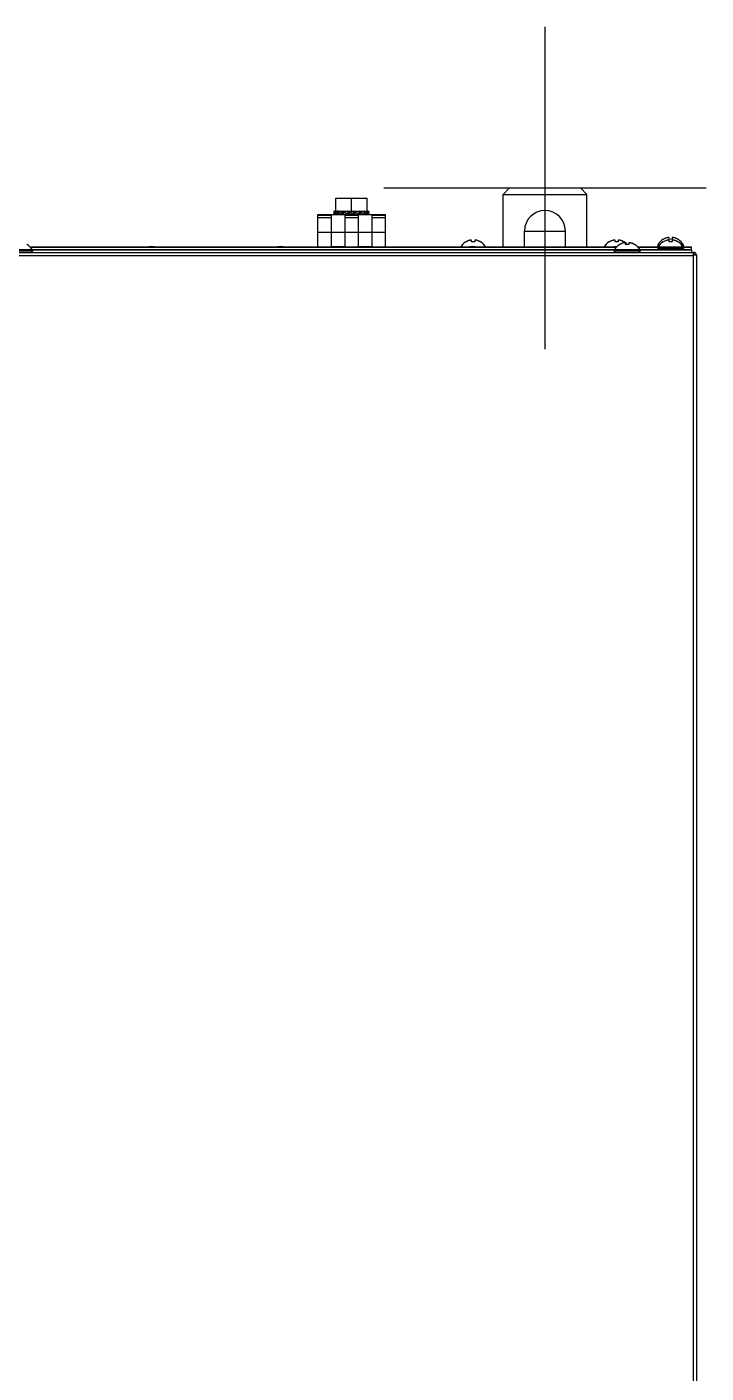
# Model space of a CAD drawing. Header units: millimetres. Extents: x 361 to 5577, y 463 to 3774.
# Drawn here: x 3871.5 to 4082.2, y 880.8 to 1298.7 of the extents above; entities that cross this region are included whole.
import ezdxf

# ---------------------------------------------------------------- set-up
doc = ezdxf.new("R2010")
doc.units = ezdxf.units.MM
doc.header["$LTSCALE"] = 330
doc.layers.get('0').update_dxf_attribs({"linetype": 'CONTINUOUS'})
doc.layers.add('ASSI', color=7, linetype='CONTINUOUS')
doc.layers.add('GEOM', color=7, linetype='CONTINUOUS')

msp = doc.modelspace()

# ---------------------------------------------------------------- linework, layer by layer
at = {"color": 4}
for p, q in [((4032.23, 1298.66), (4032.23, 1198.66)), ((3982.23, 1248.66), (4082.23, 1248.66))]:
    msp.add_line(p, q, dxfattribs=at)
at = {"color": 7, "linetype": 'Continuous'}
for p, q in [((3967.34, 1241.46), (3967.34, 1245.46)), ((3967.34, 1245.46), (3977.13, 1245.46)), ((3972.24, 1241.46), (3972.24, 1245.46)), ((3977.13, 1241.46), (3977.13, 1245.46)), ((4019.23, 1246.66), (4021.23, 1248.66)), ((4019.23, 1230.26), (4019.23, 1246.66)), ((4019.23, 1246.66), (4045.23, 1246.66)), ((4021.23, 1248.66), (4043.23, 1248.66)), ((4045.23, 1246.66), (4043.23, 1248.66)), ((4045.23, 1230.26), (4045.23, 1246.66)), ((3967.07, 1241.45), (3966.83, 1240.93)), ((3966.83, 1240.98), (3966.86, 1241.45)), ((3966.83, 1240.98), (3966.84, 1240.96)), ((3967.1, 1240.98), (3966.86, 1240.46)), ((3967.1, 1240.98), (3967.07, 1241.45)), ((3967.91, 1241.45), (3967.21, 1240.93)), ((3967.29, 1241.42), (3967.29, 1241.45)), ((3968, 1240.98), (3967.29, 1240.46)), ((3967.34, 1241.46), (3977.13, 1241.46)), ((3968, 1240.98), (3967.91, 1241.45)), ((3969.27, 1241.45), (3968.19, 1240.93)), ((3968.3, 1241.35), (3968.32, 1241.45)), ((3969.4, 1240.98), (3968.32, 1240.46)), ((3968.66, 1241.19), (3968.66, 1241.21)), ((3968.66, 1241.21), (3968.72, 1241.21)), ((3968.7, 1241.21), (3968.76, 1241.21)), ((3968.74, 1241.21), (3968.76, 1241.21)), ((3968.87, 1241.26), (3968.77, 1241.29)), ((3969.24, 1241.43), (3969.24, 1241.46)), ((3969.4, 1240.98), (3969.27, 1241.45)), ((3970.99, 1241.45), (3969.66, 1240.93)), ((3971.15, 1240.98), (3969.82, 1240.46)), ((3969.88, 1241.16), (3969.88, 1241.21)), ((3969.88, 1241.21), (3969.96, 1241.21)), ((3969.93, 1241.19), (3969.93, 1241.21)), ((3969.93, 1241.21), (3970.36, 1241.21)), ((3969.97, 1241.21), (3970.36, 1241.21)), ((3971.15, 1240.98), (3970.99, 1241.45)), ((3971.39, 1240.71), (3971.39, 1241.21)), ((3971.39, 1241.21), (3971.48, 1241.21)), ((3971.43, 1240.71), (3971.43, 1241.21)), ((3971.43, 1241.21), (3971.48, 1241.21)), ((3972.86, 1241.45), (3971.45, 1240.93)), ((3971.49, 1241.21), (3971.48, 1241.19)), ((3972.19, 1241.21), (3971.49, 1241.21)), ((3971.49, 1241.21), (3972.19, 1241.21)), ((3973.03, 1240.98), (3971.62, 1240.46)), ((3973.03, 1240.98), (3972.86, 1241.45)), ((3972.99, 1241.07), (3972.99, 1241.21)), ((3972.99, 1241.21), (3973.04, 1241.21)), ((3972.99, 1241.21), (3973.79, 1241.21)), ((3972.99, 1241.09), (3972.99, 1241.21)), ((3973.04, 1240.71), (3973.04, 1241.21)), ((3973.09, 1240.71), (3973.09, 1241.21)), ((3973.79, 1241.21), (3973.09, 1241.21)), ((3974.65, 1241.45), (3973.32, 1240.93)), ((3974.81, 1240.98), (3973.48, 1240.46)), ((3974.81, 1240.98), (3974.65, 1241.45)), ((3975.16, 1241.21), (3974.73, 1241.21)), ((3974.73, 1241.21), (3975.16, 1241.21)), ((3976.15, 1241.45), (3975.07, 1240.93)), ((3976.28, 1240.98), (3975.2, 1240.46)), ((3975.24, 1241.21), (3975.24, 1241.46)), ((3975.24, 1241.43), (3975.6, 1241.26)), ((3976.28, 1240.98), (3976.15, 1241.45)), ((3976.44, 1241.21), (3976.22, 1241.21)), ((3977.18, 1241.45), (3976.47, 1240.93)), ((3976.56, 1241.45), (3976.75, 1241.31)), ((3977.26, 1240.98), (3976.56, 1240.46)), ((3977.26, 1240.98), (3977.18, 1241.45)), ((3977.61, 1241.45), (3977.37, 1240.93)), ((3977.4, 1241.45), (3977.41, 1241.42)), ((3977.64, 1240.98), (3977.4, 1240.46)), ((3977.64, 1240.98), (3977.61, 1241.45)), ((3977.63, 1240.96), (3977.64, 1240.93)), ((3961.74, 1230.26), (3961.74, 1240.46)), ((3961.74, 1240.46), (3982.74, 1240.46)), ((3961.74, 1240.26), (3965.94, 1240.26)), ((3961.74, 1239.46), (3965.94, 1239.46)), ((3965.94, 1240.26), (3965.94, 1230.46)), ((3966.86, 1240.46), (3966.83, 1240.93)), ((3967.06, 1240.49), (3967.07, 1240.46)), ((3967.29, 1240.46), (3967.21, 1240.93)), ((3967.59, 1240.54), (3967.78, 1240.63)), ((3967.72, 1240.6), (3967.91, 1240.46)), ((3967.78, 1240.63), (3968.01, 1240.69)), ((3968.01, 1240.69), (3968.26, 1240.7)), ((3968.32, 1240.46), (3968.19, 1240.93)), ((3968.87, 1240.65), (3969.24, 1240.48)), ((3969.24, 1240.46), (3969.24, 1240.7)), ((3969.74, 1240.71), (3969.31, 1240.71)), ((3969.31, 1240.71), (3969.74, 1240.71)), ((3969.82, 1240.46), (3969.66, 1240.93)), ((3970.14, 1240.26), (3970.14, 1230.46)), ((3970.14, 1240.26), (3974.34, 1240.26)), ((3970.14, 1239.46), (3974.34, 1239.46)), ((3971.39, 1240.71), (3970.68, 1240.71)), ((3970.68, 1240.71), (3971.48, 1240.71)), ((3971.43, 1240.71), (3971.48, 1240.71)), ((3971.62, 1240.46), (3971.45, 1240.93)), ((3971.48, 1240.71), (3971.48, 1240.84)), ((3971.49, 1240.82), (3971.49, 1240.71)), ((3972.99, 1240.71), (3972.28, 1240.71)), ((3972.28, 1240.71), (3972.99, 1240.71)), ((3972.99, 1240.71), (3972.99, 1240.72)), ((3972.99, 1240.71), (3973.04, 1240.71)), ((3972.99, 1240.71), (3973.09, 1240.71)), ((3973.48, 1240.46), (3973.32, 1240.93)), ((3974.11, 1240.71), (3974.5, 1240.71)), ((3974.11, 1240.71), (3974.51, 1240.71)), ((3974.34, 1240.26), (3974.34, 1230.46)), ((3974.51, 1240.71), (3974.59, 1240.71)), ((3974.55, 1240.71), (3974.55, 1240.72)), ((3974.55, 1240.71), (3974.59, 1240.71)), ((3974.59, 1240.71), (3974.59, 1240.75)), ((3975.2, 1240.46), (3975.07, 1240.93)), ((3975.24, 1240.46), (3975.24, 1240.48)), ((3975.6, 1240.65), (3975.63, 1240.65)), ((3975.71, 1240.71), (3975.74, 1240.71)), ((3975.71, 1240.71), (3975.75, 1240.71)), ((3975.75, 1240.71), (3975.81, 1240.71)), ((3975.78, 1240.71), (3975.8, 1240.71)), ((3975.81, 1240.71), (3975.81, 1240.72)), ((3976.15, 1240.46), (3976.18, 1240.56)), ((3976.56, 1240.46), (3976.47, 1240.93)), ((3977.18, 1240.46), (3977.18, 1240.49)), ((3977.4, 1240.46), (3977.37, 1240.93)), ((3977.61, 1240.46), (3977.64, 1240.93)), ((3977.63, 1240.93), (3977.64, 1240.93)), ((3978.54, 1240.26), (3978.54, 1230.46)), ((3978.54, 1240.26), (3982.74, 1240.26)), ((3978.54, 1239.46), (3982.74, 1239.46)), ((3982.74, 1230.26), (3982.74, 1240.46)), ((4068.93, 1232.7), (4068.93, 1232.73)), ((4070.73, 1232.7), (4070.73, 1233.25)), ((4071.73, 1233.25), (4071.73, 1232.7)), ((4073.53, 1232.73), (4073.53, 1232.7)), ((3280.23, 1228.66), (4078.23, 1228.66)), ((3871.53, 1231.13), (3871.53, 1231.1)), ((3965.94, 1230.46), (3970.14, 1230.46)), ((3974.34, 1230.46), (3978.54, 1230.46)), ((4007.68, 1231.9), (4007.68, 1231.93)), ((4009.48, 1231.9), (4009.48, 1232.45)), ((4010.48, 1232.45), (4010.48, 1231.9)), ((4012.28, 1231.93), (4012.28, 1231.9)), ((4052.18, 1231.9), (4052.18, 1231.93)), ((4053.98, 1231.9), (4053.98, 1232.45)), ((4054.98, 1232.45), (4054.98, 1231.9)), ((4055.43, 1231.1), (4055.43, 1231.13)), ((4056.78, 1231.93), (4056.78, 1231.9)), ((4057.23, 1231.1), (4057.23, 1231.65)), ((4058.23, 1231.65), (4058.23, 1231.1)), ((4060.03, 1231.13), (4060.03, 1231.1)), ((4068.93, 1231.9), (4068.93, 1231.93)), ((4070.73, 1231.9), (4070.73, 1232.45)), ((4071.73, 1232.45), (4071.73, 1231.9)), ((4073.53, 1231.93), (4073.53, 1231.9)), ((4078.23, 1228.66), (4078.33, 1228.66)), ((4078.33, 1228.31), (4078.33, 1228.66)), ((4078.33, 1227.76), (4078.33, 1228.31)), ((4079.23, 1227.86), (4078.33, 1227.86)), ((4079.04, 1228.31), (4078.45, 1227.86)), ((4079.23, 1227.86), (4079.23, 560.46))]:
    msp.add_line(p, q, dxfattribs=at)
at = {"color": 9, "linetype": 'Continuous'}
for p, q in [((3961.74, 1234.96), (3982.74, 1234.96)), ((3280.13, 1227.76), (4078.33, 1227.76)), ((4078.33, 560.56), (4078.33, 1227.76))]:
    msp.add_line(p, q, dxfattribs=at)
at = {"color": 7, "linetype": 'Continuous'}
for points in [[(3967.72, 1241.31), (3967.67, 1241.32), (3967.63, 1241.35), (3967.59, 1241.37)], [(3968.77, 1241.29), (3968.57, 1241.36), (3968.43, 1241.42)], [(3974.62, 1241.44), (3974.36, 1241.34), (3974.22, 1241.29), (3974.08, 1241.25), (3973.97, 1241.22), (3973.89, 1241.21), (3973.79, 1241.21)], [(3975.69, 1241.29), (3975.49, 1241.23), (3975.31, 1241.21), (3975.16, 1241.21)], [(3976.04, 1241.42), (3975.9, 1241.36), (3975.69, 1241.29)], [(3976.36, 1241.21), (3976.3, 1241.21), (3976.23, 1241.21)], [(3976.88, 1241.37), (3976.87, 1241.36), (3976.81, 1241.33), (3976.75, 1241.3), (3976.69, 1241.28), (3976.62, 1241.26), (3976.56, 1241.24), (3976.49, 1241.23), (3976.43, 1241.22), (3976.36, 1241.21)], [(3968.43, 1240.49), (3968.62, 1240.57), (3968.84, 1240.65)], [(3968.84, 1240.65), (3969.07, 1240.7), (3969.31, 1240.71)], [(3969.85, 1240.47), (3970.08, 1240.55), (3970.21, 1240.6), (3970.33, 1240.65), (3970.44, 1240.68), (3970.52, 1240.7), (3970.6, 1240.7), (3970.68, 1240.71)], [(3975.63, 1240.65), (3975.85, 1240.57), (3976.04, 1240.49)]]:
    msp.add_lwpolyline(points, dxfattribs=at)
for centre, radius, start, end in [((3966.84, 1240.58), 0.869, 75.3593, 80.4076), ((3967.29, 1240.89), 0.559, 84.9111, 89.9957), ((3967.29, 1240.88), 0.564, 78.7355, 84.9056), ((3968.76, 1240.81), 0.397, 104.1862, 107.1643), ((3968.74, 1240.91), 0.298, 93.2053, 97.6836), ((3968.74, 1240.93), 0.28, 90.0111, 93.1861), ((3970.13, 1240.86), 0.394, 129.6994, 131.4927), ((3970.04, 1240.98), 0.247, 123.4927, 124.5858), ((3977.07, 1239.25), 2.29, 112.7957, 113.1035), ((3976.93, 1239.59), 1.91, 111.2515, 112.8292), ((3977.18, 1240.89), 0.561, 95.0776, 100.27), ((3977.18, 1240.89), 0.56, 90.0023, 95.0762), ((3978.15, 1239.25), 2.3, 113.8224, 114.4845), ((3967.04, 1241.47), 1.01, 280.1777, 284.208), ((3966.55, 1242.14), 1.73, 293.0106, 293.883), ((3966.39, 1242.5), 2.13, 293.883, 294.588), ((3966.93, 1238.75), 2.49, 59.5972, 59.9367), ((3966.58, 1238.15), 3.18, 59.2448, 59.5943), ((3967.52, 1242.37), 1.97, 292.2774, 292.7715), ((3967.45, 1242.55), 2.16, 292.7701, 293.1378), ((3975.73, 1240.98), 0.278, 270.0137, 273.2365), ((3975.62, 1240.43), 0.304, 55.1567, 56.7909), ((3975.72, 1241.09), 0.386, 284.149, 285.5133), ((3977.63, 1241.34), 0.879, 255.3676, 259.4133), ((3977.64, 1241.1), 0.169, 262.6174, 266.0741), ((4071.42, 1228.64), 4.8, 121.3727, 149.6988), ((4071.41, 1228.65), 4.75, 118.9687, 121.5341), ((4071.41, 1228.65), 4.75, 118.0074, 118.9684), ((4071.41, 1228.65), 4.75, 116.6813, 118.0074), ((4071.41, 1228.66), 4.74, 115.5402, 116.6812), ((4071.41, 1228.66), 4.74, 114.5722, 115.5402), ((4071.4, 1228.67), 4.73, 113.3175, 114.5722), ((4071.4, 1228.67), 4.73, 112.5474, 113.3174), ((4071.4, 1228.68), 4.72, 111.0025, 112.5476), ((4071.4, 1228.68), 4.72, 110.5181, 111.0023), ((4071.39, 1228.69), 4.7, 108.4656, 110.5187), ((4071.39, 1228.71), 4.68, 107.3773, 108.465), ((4071.38, 1228.73), 4.67, 106.3949, 107.3772), ((4071.37, 1228.76), 4.64, 104.3176, 106.3964), ((4070.48, 1231.26), 2.01, 95.2585, 97.2741), ((4070.48, 1231.28), 1.98, 94.6009, 95.2558), ((4070.48, 1231.29), 1.97, 93.2167, 94.6016), ((4070.48, 1231.31), 1.96, 92.3765, 93.2159), ((4070.48, 1231.31), 1.95, 91.1545, 92.3767), ((4070.48, 1231.32), 1.95, 90.1995, 91.1541), ((4070.48, 1231.32), 1.95, 89.0741, 90.1995), ((4070.48, 1231.31), 1.95, 88.0037, 89.0738), ((4070.48, 1231.31), 1.96, 86.9771, 88.0037), ((4070.48, 1231.3), 1.97, 85.714, 86.9766), ((4070.47, 1231.29), 1.98, 84.8627, 85.7144), ((4070.47, 1231.26), 2.01, 82.7256, 84.8598), ((4071.23, 1228.94), 3.8, 82.4351, 97.5649), ((4071.98, 1231.26), 2.01, 95.1401, 97.2744), ((4071.98, 1231.29), 1.98, 94.2856, 95.1372), ((4071.98, 1231.3), 1.97, 93.0233, 94.286), ((4071.98, 1231.31), 1.96, 91.9964, 93.0228), ((4071.98, 1231.31), 1.95, 90.9261, 91.9964), ((4071.98, 1231.32), 1.95, 88.8459, 90.9258), ((4071.98, 1231.31), 1.96, 87.6234, 88.8455), ((4071.98, 1231.31), 1.96, 86.7841, 87.6235), ((4071.97, 1231.29), 1.97, 85.3984, 86.7833), ((4071.97, 1231.28), 1.98, 84.7442, 85.3991), ((4071.97, 1231.26), 2.01, 82.7259, 84.7415), ((4071.08, 1228.76), 4.64, 73.6036, 75.6824), ((4071.07, 1228.73), 4.67, 72.6228, 73.6051), ((4071.07, 1228.71), 4.68, 71.535, 72.6227), ((4071.06, 1228.69), 4.7, 69.4813, 71.5344), ((4071.06, 1228.68), 4.72, 68.9977, 69.4819), ((4071.05, 1228.68), 4.72, 67.4524, 68.9975), ((4071.05, 1228.67), 4.73, 66.6826, 67.4526), ((4071.05, 1228.67), 4.73, 65.4278, 66.6825), ((4071.05, 1228.66), 4.74, 64.4598, 65.4278), ((4071.04, 1228.66), 4.74, 63.3188, 64.4598), ((4071.04, 1228.65), 4.75, 61.9926, 63.3187), ((4071.04, 1228.65), 4.75, 61.0316, 61.9926), ((4071.04, 1228.65), 4.75, 58.4659, 61.0313), ((4071.03, 1228.64), 4.8, 30.3012, 58.6273), ((3869.03, 1227.04), 4.8, 30.3012, 58.6273), ((4010.17, 1227.84), 4.8, 121.3727, 149.6988), ((4010.16, 1227.85), 4.75, 118.9687, 121.5341), ((4010.16, 1227.85), 4.75, 118.0074, 118.9684), ((4010.16, 1227.85), 4.75, 116.6813, 118.0074), ((4010.16, 1227.86), 4.74, 115.5402, 116.6812), ((4010.16, 1227.86), 4.74, 114.5722, 115.5402), ((4010.15, 1227.87), 4.73, 113.3175, 114.5722), ((4010.15, 1227.87), 4.73, 112.5474, 113.3174), ((4010.15, 1227.88), 4.72, 111.0025, 112.5476), ((4010.15, 1227.88), 4.72, 110.5181, 111.0023), ((4010.14, 1227.89), 4.7, 108.4656, 110.5187), ((4010.14, 1227.91), 4.68, 107.3773, 108.465), ((4010.13, 1227.93), 4.67, 106.3949, 107.3772), ((4010.12, 1227.96), 4.64, 104.3176, 106.3964), ((4009.23, 1230.46), 2.01, 95.2585, 97.2741), ((4009.23, 1230.48), 1.98, 94.6009, 95.2558), ((4009.23, 1230.49), 1.97, 93.2167, 94.6016), ((4009.23, 1230.51), 1.96, 92.3765, 93.2159), ((4009.23, 1230.51), 1.95, 91.1545, 92.3767), ((4009.23, 1230.52), 1.95, 90.1995, 91.1541), ((4009.23, 1230.52), 1.95, 89.0741, 90.1995), ((4009.23, 1230.51), 1.95, 88.0037, 89.0738), ((4009.23, 1230.51), 1.96, 86.9771, 88.0037), ((4009.23, 1230.5), 1.97, 85.714, 86.9766), ((4009.22, 1230.49), 1.98, 84.8627, 85.7144), ((4009.22, 1230.46), 2.01, 82.7256, 84.8598), ((4009.98, 1228.14), 3.8, 82.4351, 97.5649), ((4010.73, 1230.46), 2.01, 95.1401, 97.2744), ((4010.73, 1230.49), 1.98, 94.2856, 95.1372), ((4010.73, 1230.5), 1.97, 93.0233, 94.286), ((4010.73, 1230.51), 1.96, 91.9964, 93.0228), ((4010.73, 1230.51), 1.95, 90.9261, 91.9964), ((4010.73, 1230.52), 1.95, 88.8459, 90.9258), ((4010.73, 1230.51), 1.96, 87.6234, 88.8455), ((4010.73, 1230.51), 1.96, 86.7841, 87.6235), ((4010.72, 1230.49), 1.97, 85.3984, 86.7833), ((4010.72, 1230.48), 1.98, 84.7442, 85.3991), ((4010.72, 1230.46), 2.01, 82.7259, 84.7415), ((4009.83, 1227.96), 4.64, 73.6036, 75.6824), ((4009.82, 1227.93), 4.67, 72.6228, 73.6051), ((4009.82, 1227.91), 4.68, 71.535, 72.6227), ((4009.81, 1227.89), 4.7, 69.4813, 71.5344), ((4009.81, 1227.88), 4.72, 68.9977, 69.4819), ((4009.8, 1227.88), 4.72, 67.4524, 68.9975), ((4009.8, 1227.87), 4.73, 66.6826, 67.4526), ((4009.8, 1227.87), 4.73, 65.4278, 66.6825), ((4009.8, 1227.86), 4.74, 64.4598, 65.4278), ((4009.79, 1227.86), 4.74, 63.3188, 64.4598), ((4009.79, 1227.85), 4.75, 61.9926, 63.3187), ((4009.79, 1227.85), 4.75, 61.0316, 61.9926), ((4009.79, 1227.85), 4.75, 58.4659, 61.0313), ((4009.78, 1227.84), 4.8, 30.3012, 58.6273), ((4054.67, 1227.84), 4.8, 121.3727, 149.6988), ((4054.66, 1227.85), 4.75, 118.9687, 121.5341), ((4054.66, 1227.85), 4.75, 118.0074, 118.9684), ((4054.66, 1227.85), 4.75, 116.6813, 118.0074), ((4054.66, 1227.86), 4.74, 115.5402, 116.6812), ((4054.66, 1227.86), 4.74, 114.5722, 115.5402), ((4054.65, 1227.87), 4.73, 113.3175, 114.5722), ((4054.65, 1227.87), 4.73, 112.5474, 113.3174), ((4054.65, 1227.88), 4.72, 111.0025, 112.5476), ((4054.65, 1227.88), 4.72, 110.5181, 111.0023), ((4054.64, 1227.89), 4.7, 108.4656, 110.5187), ((4054.64, 1227.91), 4.68, 107.3773, 108.465), ((4054.63, 1227.93), 4.67, 106.3949, 107.3772), ((4054.62, 1227.96), 4.64, 104.3176, 106.3964), ((4053.73, 1230.46), 2.01, 95.2585, 97.2741), ((4053.73, 1230.48), 1.98, 94.6009, 95.2558), ((4053.73, 1230.49), 1.97, 93.2167, 94.6016), ((4053.73, 1230.51), 1.96, 92.3765, 93.2159), ((4053.73, 1230.51), 1.95, 91.1545, 92.3767), ((4053.73, 1230.52), 1.95, 90.1995, 91.1541), ((4053.73, 1230.52), 1.95, 89.0741, 90.1995), ((4053.73, 1230.51), 1.95, 88.0037, 89.0738), ((4057.92, 1227.04), 4.8, 121.3727, 149.6988), ((4053.73, 1230.51), 1.96, 86.9771, 88.0037), ((4053.73, 1230.5), 1.97, 85.714, 86.9766), ((4053.72, 1230.49), 1.98, 84.8627, 85.7144), ((4053.72, 1230.46), 2.01, 82.7256, 84.8598), ((4054.48, 1228.14), 3.8, 82.4351, 97.5649), ((4055.23, 1230.46), 2.01, 95.1401, 97.2744), ((4055.23, 1230.49), 1.98, 94.2856, 95.1372), ((4055.23, 1230.5), 1.97, 93.0233, 94.286), ((4055.23, 1230.51), 1.96, 91.9964, 93.0228), ((4055.23, 1230.51), 1.95, 90.9261, 91.9964), ((4055.23, 1230.52), 1.95, 88.8459, 90.9258), ((4055.23, 1230.51), 1.96, 87.6234, 88.8455), ((4055.23, 1230.51), 1.96, 86.7841, 87.6235), ((4055.22, 1230.49), 1.97, 85.3984, 86.7833), ((4055.22, 1230.48), 1.98, 84.7442, 85.3991), ((4055.22, 1230.46), 2.01, 82.7259, 84.7415), ((4057.91, 1227.05), 4.75, 118.9687, 121.5341), ((4054.33, 1227.96), 4.64, 73.6036, 75.6824), ((4057.91, 1227.05), 4.75, 118.0074, 118.9684), ((4054.32, 1227.93), 4.67, 72.6228, 73.6051), ((4057.91, 1227.05), 4.75, 116.6813, 118.0074), ((4054.32, 1227.91), 4.68, 71.535, 72.6227), ((4057.91, 1227.06), 4.74, 115.5402, 116.6812), ((4054.31, 1227.89), 4.7, 69.4813, 71.5344), ((4057.91, 1227.06), 4.74, 114.5722, 115.5402), ((4057.9, 1227.07), 4.73, 113.3175, 114.5722), ((4054.31, 1227.88), 4.72, 68.9977, 69.4819), ((4054.3, 1227.88), 4.72, 67.4524, 68.9975), ((4057.9, 1227.07), 4.73, 112.5474, 113.3174), ((4057.9, 1227.08), 4.72, 111.0025, 112.5476), ((4054.3, 1227.87), 4.73, 66.6826, 67.4526), ((4054.3, 1227.87), 4.73, 65.4278, 66.6825), ((4057.9, 1227.08), 4.72, 110.5181, 111.0023), ((4057.89, 1227.09), 4.7, 108.4656, 110.5187), ((4054.3, 1227.86), 4.74, 64.4598, 65.4278), ((4054.29, 1227.86), 4.74, 63.3188, 64.4598), ((4057.89, 1227.11), 4.68, 107.3773, 108.465), ((4054.29, 1227.85), 4.75, 61.9926, 63.3187), ((4057.88, 1227.13), 4.67, 106.3949, 107.3772), ((4054.29, 1227.85), 4.75, 61.0316, 61.9926), ((4057.87, 1227.16), 4.64, 104.3176, 106.3964), ((4054.29, 1227.85), 4.75, 58.4659, 61.0313), ((4056.98, 1229.66), 2.01, 95.2585, 97.2741), ((4054.28, 1227.84), 4.8, 43.4444, 58.6273), ((4056.98, 1229.68), 1.98, 94.6009, 95.2558), ((4056.98, 1229.69), 1.97, 93.2167, 94.6016), ((4056.98, 1229.71), 1.96, 92.3765, 93.2159), ((4056.98, 1229.71), 1.95, 91.1545, 92.3767), ((4056.98, 1229.72), 1.95, 90.1995, 91.1541), ((4056.98, 1229.72), 1.95, 89.0741, 90.1995), ((4056.98, 1229.71), 1.95, 88.0037, 89.0738), ((4056.98, 1229.71), 1.96, 86.9771, 88.0037), ((4056.98, 1229.7), 1.97, 85.714, 86.9766), ((4056.97, 1229.69), 1.98, 84.8627, 85.7144), ((4056.97, 1229.66), 2.01, 82.7256, 84.8598), ((4057.73, 1227.34), 3.8, 82.4351, 97.5649), ((4058.48, 1229.66), 2.01, 95.1401, 97.2744), ((4058.48, 1229.69), 1.98, 94.2856, 95.1372), ((4058.48, 1229.7), 1.97, 93.0233, 94.286), ((4058.48, 1229.71), 1.96, 91.9964, 93.0228), ((4058.48, 1229.71), 1.95, 90.9261, 91.9964), ((4058.48, 1229.72), 1.95, 88.8459, 90.9258), ((4058.48, 1229.71), 1.96, 87.6234, 88.8455), ((4058.48, 1229.71), 1.96, 86.7841, 87.6235), ((4058.47, 1229.69), 1.97, 85.3984, 86.7833), ((4058.47, 1229.68), 1.98, 84.7442, 85.3991), ((4058.47, 1229.66), 2.01, 82.7259, 84.7415), ((4057.58, 1227.16), 4.64, 73.6036, 75.6824), ((4057.57, 1227.13), 4.67, 72.6228, 73.6051), ((4057.57, 1227.11), 4.68, 71.535, 72.6227), ((4057.56, 1227.09), 4.7, 69.4813, 71.5344), ((4057.56, 1227.08), 4.72, 68.9977, 69.4819), ((4057.55, 1227.08), 4.72, 67.4524, 68.9975), ((4057.55, 1227.07), 4.73, 66.6826, 67.4526), ((4057.55, 1227.07), 4.73, 65.4278, 66.6825), ((4057.55, 1227.06), 4.74, 64.4598, 65.4278), ((4057.54, 1227.06), 4.74, 63.3188, 64.4598), ((4057.54, 1227.05), 4.75, 61.9926, 63.3187), ((4057.54, 1227.05), 4.75, 61.0316, 61.9926), ((4057.54, 1227.05), 4.75, 58.4659, 61.0313), ((4057.53, 1227.04), 4.8, 30.3012, 58.6273), ((4071.42, 1227.84), 4.8, 121.3727, 149.6988), ((4071.41, 1227.85), 4.75, 118.9687, 121.5341), ((4071.41, 1227.85), 4.75, 118.0074, 118.9684), ((4071.41, 1227.85), 4.75, 116.6813, 118.0074), ((4071.41, 1227.86), 4.74, 115.5402, 116.6812), ((4071.41, 1227.86), 4.74, 114.5722, 115.5402), ((4071.4, 1227.87), 4.73, 113.3175, 114.5722), ((4071.4, 1227.87), 4.73, 112.5474, 113.3174), ((4071.4, 1227.88), 4.72, 111.0025, 112.5476), ((4071.4, 1227.88), 4.72, 110.5181, 111.0023), ((4071.39, 1227.89), 4.7, 108.4656, 110.5187), ((4071.39, 1227.91), 4.68, 107.3773, 108.465), ((4071.38, 1227.93), 4.67, 106.3949, 107.3772), ((4071.37, 1227.96), 4.64, 104.3176, 106.3964), ((4070.48, 1230.46), 2.01, 95.2585, 97.2741), ((4070.48, 1230.48), 1.98, 94.6009, 95.2558), ((4070.48, 1230.49), 1.97, 93.2167, 94.6016), ((4070.48, 1230.51), 1.96, 92.3765, 93.2159), ((4070.48, 1230.51), 1.95, 91.1545, 92.3767), ((4070.48, 1230.52), 1.95, 90.1995, 91.1541), ((4070.48, 1230.52), 1.95, 89.0741, 90.1995), ((4070.48, 1230.51), 1.95, 88.0037, 89.0738), ((4070.48, 1230.51), 1.96, 86.9771, 88.0037), ((4070.48, 1230.5), 1.97, 85.714, 86.9766), ((4070.47, 1230.49), 1.98, 84.8627, 85.7144), ((4070.47, 1230.46), 2.01, 82.7256, 84.8598), ((4071.23, 1228.14), 3.8, 82.4351, 97.5649), ((4071.98, 1230.46), 2.01, 95.1401, 97.2744), ((4071.98, 1230.49), 1.98, 94.2856, 95.1372), ((4071.98, 1230.5), 1.97, 93.0233, 94.286), ((4071.98, 1230.51), 1.96, 91.9964, 93.0228), ((4071.98, 1230.51), 1.95, 90.9261, 91.9964), ((4071.98, 1230.52), 1.95, 88.8459, 90.9258), ((4071.98, 1230.51), 1.96, 87.6234, 88.8455), ((4071.98, 1230.51), 1.96, 86.7841, 87.6235), ((4071.97, 1230.49), 1.97, 85.3984, 86.7833), ((4071.97, 1230.48), 1.98, 84.7442, 85.3991), ((4071.97, 1230.46), 2.01, 82.7259, 84.7415), ((4071.08, 1227.96), 4.64, 73.6036, 75.6824), ((4071.07, 1227.93), 4.67, 72.6228, 73.6051), ((4071.07, 1227.91), 4.68, 71.535, 72.6227), ((4071.06, 1227.89), 4.7, 69.4813, 71.5344), ((4071.06, 1227.88), 4.72, 68.9977, 69.4819), ((4071.05, 1227.88), 4.72, 67.4524, 68.9975), ((4071.05, 1227.87), 4.73, 66.6826, 67.4526), ((4071.05, 1227.87), 4.73, 65.4278, 66.6825), ((4071.05, 1227.86), 4.74, 64.4598, 65.4278), ((4071.04, 1227.86), 4.74, 63.3188, 64.4598), ((4071.04, 1227.85), 4.75, 61.9926, 63.3187), ((4071.04, 1227.85), 4.75, 61.0316, 61.9926), ((4071.04, 1227.85), 4.75, 58.4659, 61.0313), ((4071.03, 1227.84), 4.8, 30.3012, 58.6273), ((4078.33, 1227.76), 0.9, 6.327, 90)]:
    msp.add_arc(centre, radius, start, end, dxfattribs=at)
for points, knots in [([(3966.85, 1240.98), (3966.85, 1240.98), (3966.84, 1240.98), (3966.83, 1240.98), (3966.83, 1240.98)], [0, 0, 0, 0, 0.52642, 1, 1, 1, 1]), ([(3967.18, 1240.96), (3967.17, 1240.96), (3967.15, 1240.97), (3967.12, 1240.98), (3967.1, 1240.98)], [0, 0, 0, 0, 0.308356, 1, 1, 1, 1]), ([(3968.66, 1241.21), (3968.6, 1241.21), (3968.47, 1241.27), (3968.24, 1241.38), (3968.04, 1241.45), (3967.91, 1241.45)], [0, 0, 0, 0, 0.250615, 0.507455, 1, 1, 1, 1]), ([(3968.18, 1240.9), (3968.16, 1240.92), (3968.1, 1240.95), (3968.04, 1240.98), (3968, 1240.98)], [0, 0, 0, 0, 0.340451, 1, 1, 1, 1]), ([(3968.64, 1241.19), (3968.61, 1241.18), (3968.49, 1241.13), (3968.39, 1241.04), (3968.31, 1240.99)], [0, 0, 0, 0, 0.276714, 1, 1, 1, 1]), ([(3969.83, 1241.22), (3969.78, 1241.24), (3969.67, 1241.3), (3969.49, 1241.4), (3969.34, 1241.45), (3969.27, 1241.45)], [0, 0, 0, 0, 0.257945, 0.653048, 1, 1, 1, 1]), ([(3969.59, 1240.85), (3969.56, 1240.88), (3969.5, 1240.93), (3969.43, 1240.98), (3969.4, 1240.98)], [0, 0, 0, 0, 0.645976, 1, 1, 1, 1]), ([(3969.76, 1241.02), (3969.75, 1241.01), (3969.73, 1240.98), (3969.7, 1240.95), (3969.68, 1240.94)], [0, 0, 0, 0, 0.330425, 1, 1, 1, 1]), ([(3969.9, 1241.18), (3969.9, 1241.18), (3969.89, 1241.17), (3969.88, 1241.16), (3969.88, 1241.16)], [0, 0, 0, 0, 0.493741, 1, 1, 1, 1]), ([(3969.92, 1241.19), (3969.92, 1241.19), (3969.91, 1241.19), (3969.91, 1241.18), (3969.91, 1241.18)], [0, 0, 0, 0, 0.495533, 1, 1, 1, 1]), ([(3971.35, 1241.22), (3971.32, 1241.24), (3971.26, 1241.29), (3971.17, 1241.36), (3971.08, 1241.42), (3971.02, 1241.45), (3970.99, 1241.45)], [0, 0, 0, 0, 0.269295, 0.553861, 0.810387, 1, 1, 1, 1]), ([(3971.34, 1240.72), (3971.31, 1240.74), (3971.27, 1240.79), (3971.23, 1240.88), (3971.19, 1240.94), (3971.16, 1240.98), (3971.15, 1240.98)], [0, 0, 0, 0, 0.307062, 0.631331, 0.885454, 1, 1, 1, 1]), ([(3971.47, 1241.11), (3971.46, 1241.09), (3971.46, 1241.04), (3971.45, 1240.99), (3971.45, 1240.95)], [0, 0, 0, 0, 0.298561, 1, 1, 1, 1]), ([(3971.45, 1240.95), (3971.45, 1240.95), (3971.45, 1240.94), (3971.45, 1240.94), (3971.45, 1240.93)], [0, 0, 0, 0, 0.761108, 1, 1, 1, 1]), ([(3971.48, 1241.19), (3971.48, 1241.18), (3971.48, 1241.16), (3971.47, 1241.13), (3971.47, 1241.11)], [0, 0, 0, 0, 0.196647, 1, 1, 1, 1]), ([(3972.96, 1241.26), (3972.95, 1241.28), (3972.92, 1241.34), (3972.88, 1241.41), (3972.86, 1241.45)], [0, 0, 0, 0, 0.342222, 1, 1, 1, 1]), ([(3972.99, 1241.21), (3972.99, 1241.21), (3972.98, 1241.21), (3972.98, 1241.22), (3972.98, 1241.22)], [0, 0, 0, 0, 0.289246, 1, 1, 1, 1]), ([(3973, 1240.8), (3973.01, 1240.82), (3973.02, 1240.87), (3973.02, 1240.92), (3973.02, 1240.96)], [0, 0, 0, 0, 0.299909, 1, 1, 1, 1]), ([(3973.02, 1240.96), (3973.02, 1240.96), (3973.02, 1240.97), (3973.03, 1240.98), (3973.03, 1240.98)], [0, 0, 0, 0, 0.763778, 1, 1, 1, 1]), ([(3973.13, 1241.19), (3973.16, 1241.17), (3973.2, 1241.11), (3973.25, 1241.03), (3973.28, 1240.97), (3973.31, 1240.93), (3973.32, 1240.93)], [0, 0, 0, 0, 0.311268, 0.635325, 0.886303, 1, 1, 1, 1]), ([(3974.72, 1240.9), (3974.73, 1240.91), (3974.75, 1240.93), (3974.77, 1240.96), (3974.79, 1240.97)], [0, 0, 0, 0, 0.327457, 1, 1, 1, 1]), ([(3974.88, 1241.06), (3974.91, 1241.03), (3974.97, 1240.98), (3975.04, 1240.93), (3975.07, 1240.93)], [0, 0, 0, 0, 0.645053, 1, 1, 1, 1]), ([(3976.24, 1241.38), (3976.31, 1241.41), (3976.42, 1241.44), (3976.53, 1241.45), (3976.56, 1241.45)], [0, 0, 0, 0, 0.760122, 1, 1, 1, 1]), ([(3976.33, 1240.99), (3976.34, 1240.98), (3976.39, 1240.96), (3976.44, 1240.93), (3976.47, 1240.93)], [0, 0, 0, 0, 0.33641, 1, 1, 1, 1]), ([(3977.28, 1240.95), (3977.29, 1240.95), (3977.32, 1240.94), (3977.35, 1240.93), (3977.37, 1240.93)], [0, 0, 0, 0, 0.31155, 1, 1, 1, 1]), ([(3967.59, 1240.54), (3967.52, 1240.51), (3967.42, 1240.47), (3967.32, 1240.46), (3967.29, 1240.46)], [0, 0, 0, 0, 0.736695, 1, 1, 1, 1]), ([(3968.27, 1240.55), (3968.18, 1240.51), (3968.06, 1240.47), (3967.94, 1240.46), (3967.91, 1240.46)], [0, 0, 0, 0, 0.76046, 1, 1, 1, 1]), ([(3971.49, 1240.71), (3971.48, 1240.71), (3971.49, 1240.7), (3971.49, 1240.69), (3971.5, 1240.69)], [0, 0, 0, 0, 0.28894, 1, 1, 1, 1]), ([(3971.51, 1240.65), (3971.52, 1240.63), (3971.55, 1240.57), (3971.59, 1240.5), (3971.62, 1240.46)], [0, 0, 0, 0, 0.342443, 1, 1, 1, 1]), ([(3972.99, 1240.72), (3972.99, 1240.73), (3973, 1240.75), (3973, 1240.78), (3973, 1240.8)], [0, 0, 0, 0, 0.198156, 1, 1, 1, 1]), ([(3973.13, 1240.69), (3973.16, 1240.67), (3973.22, 1240.62), (3973.31, 1240.54), (3973.4, 1240.49), (3973.46, 1240.46), (3973.48, 1240.46)], [0, 0, 0, 0, 0.272027, 0.556612, 0.811059, 1, 1, 1, 1]), ([(3974.59, 1240.71), (3974.61, 1240.71), (3974.67, 1240.68), (3974.77, 1240.63), (3974.89, 1240.56), (3975.04, 1240.49), (3975.15, 1240.46), (3975.2, 1240.46)], [0, 0, 0, 0, 0.119386, 0.248536, 0.515386, 0.773446, 1, 1, 1, 1]), ([(3975.81, 1240.71), (3975.88, 1240.7), (3976, 1240.64), (3976.24, 1240.53), (3976.43, 1240.46), (3976.56, 1240.46)], [0, 0, 0, 0, 0.250657, 0.507567, 1, 1, 1, 1]), ([(3975.9, 1240.75), (3975.93, 1240.76), (3976.02, 1240.81), (3976.1, 1240.88), (3976.16, 1240.92)], [0, 0, 0, 0, 0.277, 1, 1, 1, 1]), ([(3976.88, 1240.54), (3976.95, 1240.51), (3977.05, 1240.47), (3977.15, 1240.46), (3977.18, 1240.46)], [0, 0, 0, 0, 0.736696, 1, 1, 1, 1]), ([(4078.24, 1228.65), (4078.24, 1228.65), (4078.23, 1228.65), (4078.23, 1228.66), (4078.23, 1228.66)], [0, 0, 0, 0, 0.54256, 1, 1, 1, 1]), ([(4078.28, 1228.56), (4078.27, 1228.57), (4078.26, 1228.6), (4078.25, 1228.64), (4078.24, 1228.65)], [0, 0, 0, 0, 0.342333, 1, 1, 1, 1]), ([(4078.33, 1228.31), (4078.32, 1228.33), (4078.31, 1228.42), (4078.29, 1228.51), (4078.28, 1228.56)], [0, 0, 0, 0, 0.299271, 1, 1, 1, 1])]:
    msp.add_open_spline(points, degree=3, knots=knots, dxfattribs=at)
for points in [[(3966.99, 1241.44), (3966.94, 1241.44), (3966.9, 1241.45), (3966.86, 1241.45)], [(3967.32, 1241.41), (3967.24, 1241.43), (3967.16, 1241.45), (3967.07, 1241.45)], [(3967.22, 1240.95), (3967.21, 1240.95), (3967.19, 1240.96), (3967.18, 1240.96)], [(3967.67, 1241.27), (3967.56, 1241.32), (3967.44, 1241.38), (3967.32, 1241.41)], [(3967.59, 1241.37), (3967.53, 1241.4), (3967.47, 1241.42), (3967.4, 1241.44)], [(3967.71, 1241.3), (3967.67, 1241.32), (3967.63, 1241.35), (3967.59, 1241.37)], [(3968.43, 1241.42), (3968.4, 1241.44), (3968.36, 1241.45), (3968.32, 1241.45)], [(3968.59, 1241.31), (3968.54, 1241.35), (3968.49, 1241.4), (3968.43, 1241.42)], [(3968.65, 1241.25), (3968.63, 1241.27), (3968.61, 1241.29), (3968.59, 1241.31)], [(3968.69, 1241.22), (3968.68, 1241.23), (3968.67, 1241.24), (3968.65, 1241.25)], [(3968.7, 1241.2), (3968.69, 1241.2), (3968.67, 1241.2), (3968.66, 1241.2)], [(3969.87, 1241.15), (3969.83, 1241.12), (3969.79, 1241.07), (3969.76, 1241.02)], [(3969.89, 1241.21), (3969.87, 1241.21), (3969.85, 1241.21), (3969.83, 1241.22)], [(3969.97, 1241.21), (3969.96, 1241.21), (3969.94, 1241.2), (3969.92, 1241.19)], [(3971.38, 1241.21), (3971.37, 1241.21), (3971.36, 1241.21), (3971.35, 1241.22)], [(3972.98, 1241.22), (3972.97, 1241.23), (3972.96, 1241.24), (3972.96, 1241.26)], [(3973.09, 1241.21), (3973.1, 1241.21), (3973.12, 1241.2), (3973.13, 1241.19)], [(3974.75, 1241.16), (3974.79, 1241.13), (3974.83, 1241.1), (3974.88, 1241.06)], [(3976.04, 1241.42), (3976.07, 1241.44), (3976.11, 1241.45), (3976.15, 1241.45)], [(3976.27, 1241.02), (3976.29, 1241.01), (3976.31, 1241), (3976.33, 1240.99)], [(3976.88, 1241.37), (3976.94, 1241.4), (3977.01, 1241.43), (3977.08, 1241.44)], [(3977.18, 1241.42), (3977.25, 1241.44), (3977.33, 1241.45), (3977.4, 1241.45)], [(3977.22, 1241.35), (3977.28, 1241.38), (3977.35, 1241.4), (3977.41, 1241.42)], [(3977.25, 1240.97), (3977.26, 1240.96), (3977.27, 1240.96), (3977.28, 1240.95)], [(3977.41, 1241.42), (3977.48, 1241.44), (3977.54, 1241.45), (3977.61, 1241.45)], [(3967.06, 1240.49), (3967, 1240.47), (3966.93, 1240.46), (3966.86, 1240.46)], [(3967.23, 1240.55), (3967.17, 1240.53), (3967.12, 1240.51), (3967.06, 1240.49)], [(3967.22, 1240.48), (3967.17, 1240.47), (3967.12, 1240.46), (3967.07, 1240.46)], [(3968.43, 1240.49), (3968.4, 1240.47), (3968.36, 1240.46), (3968.32, 1240.46)], [(3969.72, 1240.75), (3969.68, 1240.78), (3969.64, 1240.82), (3969.59, 1240.85)], [(3971.38, 1240.71), (3971.37, 1240.71), (3971.36, 1240.71), (3971.34, 1240.72)], [(3971.5, 1240.69), (3971.5, 1240.68), (3971.51, 1240.67), (3971.51, 1240.65)], [(3973.09, 1240.71), (3973.1, 1240.71), (3973.11, 1240.7), (3973.13, 1240.69)], [(3974.5, 1240.71), (3974.51, 1240.71), (3974.53, 1240.71), (3974.54, 1240.72)], [(3974.54, 1240.72), (3974.56, 1240.73), (3974.58, 1240.74), (3974.59, 1240.75)], [(3974.59, 1240.75), (3974.6, 1240.76), (3974.62, 1240.77), (3974.63, 1240.79)], [(3974.63, 1240.79), (3974.66, 1240.82), (3974.69, 1240.86), (3974.72, 1240.9)], [(3975.73, 1240.71), (3975.75, 1240.71), (3975.77, 1240.7), (3975.79, 1240.69)], [(3975.75, 1240.71), (3975.77, 1240.71), (3975.79, 1240.71), (3975.81, 1240.72)], [(3975.79, 1240.68), (3975.82, 1240.66), (3975.84, 1240.64), (3975.86, 1240.62)], [(3975.82, 1240.72), (3975.85, 1240.73), (3975.87, 1240.74), (3975.9, 1240.75)], [(3975.86, 1240.62), (3975.92, 1240.57), (3975.97, 1240.52), (3976.04, 1240.49)], [(3976.04, 1240.49), (3976.07, 1240.47), (3976.11, 1240.46), (3976.15, 1240.46)], [(3976.76, 1240.61), (3976.8, 1240.59), (3976.84, 1240.57), (3976.88, 1240.54)], [(3976.8, 1240.64), (3976.99, 1240.56), (3977.19, 1240.46), (3977.4, 1240.46)], [(3977.47, 1240.48), (3977.52, 1240.47), (3977.56, 1240.46), (3977.61, 1240.46)]]:
    msp.add_open_spline(points, degree=3, dxfattribs=at)
at = {"layer": 'ASSI', "color": 9, "linetype": 'Continuous'}
for p, q in [((3873.23, 1229.26), (3865.23, 1229.26)), ((3873.23, 1229.06), (3865.23, 1229.06)), ((3873.17, 1229.46), (3865.28, 1229.46)), ((4061.73, 1229.26), (4053.73, 1229.26)), ((4061.73, 1229.06), (4053.73, 1229.06)), ((4061.67, 1229.46), (4053.78, 1229.46)), ((4067.74, 1230.86), (4067.23, 1230.86)), ((4067.58, 1230.66), (4067.23, 1230.66)), ((4075.23, 1230.06), (4067.23, 1230.06)), ((4075.23, 1229.86), (4067.23, 1229.86)), ((4067.89, 1231.06), (4067.28, 1231.06)), ((4075.17, 1230.26), (4067.28, 1230.26)), ((4075.17, 1231.06), (4074.56, 1231.06)), ((4075.23, 1230.86), (4074.71, 1230.86)), ((4075.23, 1230.66), (4074.88, 1230.66))]:
    msp.add_line(p, q, dxfattribs=at)
at = {"layer": 'ASSI', "color": 7, "linetype": 'Continuous'}
for p, q in [((3873.23, 1229.26), (3873.23, 1229.06)), ((4053.73, 1229.26), (4053.73, 1229.06)), ((4061.73, 1229.26), (4061.73, 1229.06)), ((4067.23, 1230.86), (4067.23, 1230.66)), ((4067.23, 1230.06), (4067.23, 1229.86)), ((4075.23, 1230.86), (4075.23, 1230.66)), ((4075.23, 1230.06), (4075.23, 1229.86))]:
    msp.add_line(p, q, dxfattribs=at)
for centre, radius, start, end in [((4071.42, 1228.64), 4.8, 121.3727, 149.6988), ((4071.03, 1228.64), 4.8, 30.3012, 58.6273), ((3869.03, 1227.04), 4.8, 30.3012, 58.6273), ((3872.83, 1229.06), 0.4, 270, 360), ((3872.83, 1229.26), 0.4, 0, 30.3012), ((4010.17, 1227.84), 4.8, 121.3727, 149.6988), ((4009.78, 1227.84), 4.8, 30.3012, 58.6273), ((4054.67, 1227.84), 4.8, 121.3727, 149.6988), ((4054.13, 1229.26), 0.4, 149.6988, 180), ((4054.13, 1229.06), 0.4, 180, 270), ((4057.92, 1227.04), 4.8, 121.3727, 149.6988), ((4054.28, 1227.84), 4.8, 52.7618, 58.6273), ((4054.28, 1227.84), 4.8, 43.5044, 52.0571), ((4057.53, 1227.04), 4.8, 30.3012, 58.6273), ((4061.33, 1229.06), 0.4, 270, 360), ((4061.33, 1229.26), 0.4, 0, 30.3012), ((4067.63, 1230.86), 0.4, 149.6988, 180), ((4067.63, 1230.66), 0.4, 180, 227.7114), ((4067.63, 1230.06), 0.4, 149.6988, 180), ((4067.63, 1229.86), 0.4, 180, 270), ((4071.42, 1227.84), 4.8, 121.3727, 149.6988), ((4071.03, 1227.84), 4.8, 30.3012, 58.6273), ((4074.83, 1229.86), 0.4, 270, 360), ((4074.83, 1230.66), 0.4, 312.2886, 360), ((4074.83, 1230.86), 0.4, 0, 30.3012), ((4074.83, 1230.06), 0.4, 0, 30.3012)]:
    msp.add_arc(centre, radius, start, end, dxfattribs=at)
at = {"layer": 'GEOM', "color": 7, "linetype": 'Continuous'}
for p, q in [((4025.88, 1230.26), (4025.88, 1235.31)), ((4038.58, 1230.26), (4038.58, 1235.31)), ((4054.37, 1230.26), (3872.58, 1230.26)), ((4053.78, 1229.46), (3873.17, 1229.46)), ((4067.28, 1230.26), (4061.08, 1230.26)), ((4077.73, 1229.46), (4061.67, 1229.46)), ((4077.73, 1230.26), (4075.17, 1230.26)), ((4077.73, 1229.47), (4077.73, 1230.26)), ((4077.73, 1229.46), (4077.73, 1228.66))]:
    msp.add_line(p, q, dxfattribs=at)
at = {"layer": 'GEOM', "color": 9, "linetype": 'Continuous'}
for p, q in [((4025.88, 1235.31), (4038.58, 1235.31)), ((4054.35, 1230.24), (3872.6, 1230.24)), ((4053.79, 1229.47), (3873.16, 1229.47)), ((4053.75, 1229.38), (3873.2, 1229.38)), ((4067.27, 1230.24), (4061.1, 1230.24)), ((4067.57, 1229.47), (4061.66, 1229.47)), ((4077.73, 1229.38), (4061.7, 1229.38)), ((4077.73, 1229.47), (4074.88, 1229.47)), ((4077.73, 1230.24), (4075.18, 1230.24))]:
    msp.add_line(p, q, dxfattribs=at)
at = {"layer": 'GEOM', "color": 7, "linetype": 'Continuous'}
for centre, radius, start, end in [((4032.23, 1235.31), 6.35, 0, 180), ((3910.23, 1223.68), 6.78, 76.1403, 103.8597), ((3950.23, 1223.68), 6.78, 76.1403, 103.8597), ((4009.73, 1223.68), 6.78, 76.1403, 103.8597), ((4054.73, 1223.68), 6.78, 91.3693, 103.8597)]:
    msp.add_arc(centre, radius, start, end, dxfattribs=at)

doc.saveas('drawing.dxf')
